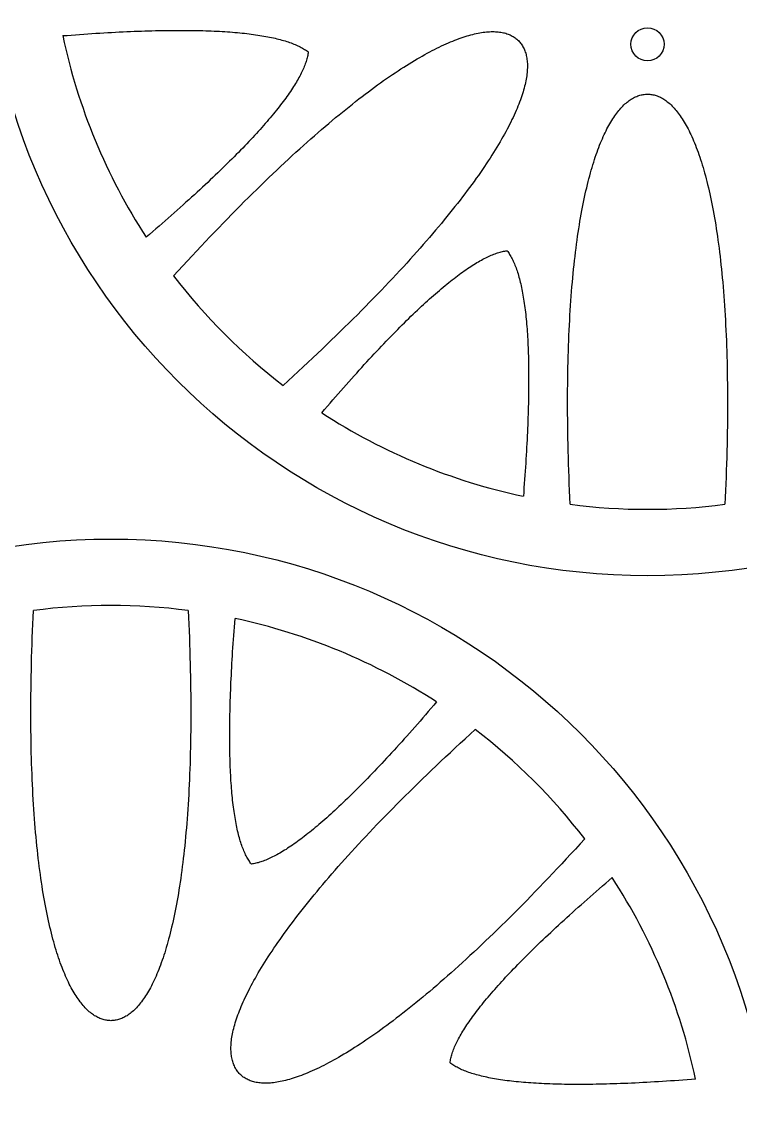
# Model space of a CAD drawing. Extents: x 19 to 387, y 10 to 286.
# Drawn here: x 289.5 to 343.6, y 68.8 to 150.1 of the extents above; entities that cross this region are included whole.
import ezdxf

# ---------------------------------------------------------------- set-up
doc = ezdxf.new("R2010")
doc.units = 0
doc.layers.get('0').update_dxf_attribs({"linetype": 'CONTINUOUS'})

msp = doc.modelspace()

# ---------------------------------------------------------------- linework, layer by layer
for points in [[(292.549, 149.091, 0), (292.871, 149.116, 0), (293.19, 149.14, 0), (293.506, 149.164, 0), (293.82, 149.186, 0), (294.131, 149.208, 0), (294.439, 149.229, 0), (294.745, 149.249, 0), (295.048, 149.269, 0), (295.348, 149.287, 0), (295.645, 149.305, 0), (295.94, 149.322, 0), (296.232, 149.338, 0), (296.521, 149.353, 0), (296.808, 149.368, 0), (297.092, 149.382, 0), (297.373, 149.394, 0), (297.651, 149.407, 0), (297.927, 149.418, 0), (298.2, 149.428, 0), (298.47, 149.438, 0), (298.738, 149.447, 0), (299.003, 149.455, 0), (299.265, 149.462, 0), (299.525, 149.469, 0), (299.782, 149.474, 0), (300.036, 149.479, 0), (300.287, 149.483, 0), (300.536, 149.486, 0), (300.782, 149.489, 0), (301.025, 149.49, 0), (301.266, 149.491, 0), (301.503, 149.491, 0), (301.739, 149.49, 0), (301.971, 149.489, 0), (302.201, 149.486, 0), (302.428, 149.483, 0), (302.652, 149.479, 0), (302.874, 149.474, 0), (303.093, 149.469, 0), (303.309, 149.462, 0), (303.522, 149.455, 0), (303.733, 149.447, 0), (303.941, 149.438, 0), (304.147, 149.428, 0), (304.349, 149.418, 0), (304.549, 149.406, 0), (304.747, 149.394, 0), (304.941, 149.381, 0), (305.133, 149.368, 0), (305.322, 149.353, 0), (305.509, 149.338, 0), (305.692, 149.321, 0), (305.873, 149.304, 0), (306.052, 149.287, 0), (306.227, 149.268, 0), (306.4, 149.249, 0), (306.57, 149.229, 0), (306.738, 149.208, 0), (306.903, 149.186, 0), (307.065, 149.163, 0), (307.224, 149.14, 0), (307.381, 149.115, 0), (307.535, 149.09, 0), (307.686, 149.065, 0), (307.835, 149.038, 0), (307.98, 149.01, 0), (308.124, 148.982, 0), (308.264, 148.953, 0), (308.402, 148.923, 0), (308.537, 148.893, 0), (308.669, 148.861, 0), (308.799, 148.829, 0), (308.925, 148.796, 0), (309.05, 148.762, 0), (309.171, 148.727, 0), (309.29, 148.691, 0), (309.406, 148.655, 0), (309.519, 148.618, 0), (309.63, 148.58, 0), (309.738, 148.541, 0), (309.843, 148.502, 0), (309.946, 148.461, 0), (310.046, 148.42, 0), (310.143, 148.378, 0), (310.237, 148.335, 0), (310.329, 148.292, 0), (310.418, 148.247, 0), (310.504, 148.202, 0), (310.588, 148.156, 0), (310.668, 148.109, 0), (310.747, 148.062, 0), (310.822, 148.013, 0), (310.895, 147.964, 0), (310.965, 147.914, 0), (311.032, 147.863, 0)], [(300.896, 131.007, 0), (301.246, 131.39, 0), (301.594, 131.77, 0), (301.939, 132.144, 0), (302.283, 132.514, 0), (302.623, 132.879, 0), (302.962, 133.24, 0), (303.298, 133.597, 0), (303.631, 133.948, 0), (303.963, 134.295, 0), (304.292, 134.638, 0), (304.619, 134.976, 0), (304.943, 135.31, 0), (305.265, 135.64, 0), (305.585, 135.964, 0), (305.903, 136.285, 0), (306.218, 136.601, 0), (306.531, 136.913, 0), (306.842, 137.22, 0), (307.15, 137.523, 0), (307.456, 137.822, 0), (307.759, 138.117, 0), (308.061, 138.407, 0), (308.36, 138.693, 0), (308.656, 138.974, 0), (308.951, 139.252, 0), (309.243, 139.525, 0), (309.532, 139.794, 0), (309.82, 140.059, 0), (310.105, 140.32, 0), (310.388, 140.577, 0), (310.668, 140.829, 0), (310.946, 141.078, 0), (311.222, 141.322, 0), (311.496, 141.562, 0), (311.767, 141.798, 0), (312.036, 142.031, 0), (312.302, 142.259, 0), (312.567, 142.483, 0), (312.829, 142.704, 0), (313.088, 142.92, 0), (313.346, 143.132, 0), (313.601, 143.341, 0), (313.853, 143.546, 0), (314.104, 143.746, 0), (314.352, 143.943, 0), (314.597, 144.136, 0), (314.841, 144.325, 0), (315.082, 144.511, 0), (315.321, 144.693, 0), (315.557, 144.87, 0), (315.792, 145.045, 0), (316.024, 145.215, 0), (316.253, 145.382, 0), (316.48, 145.545, 0), (316.705, 145.704, 0), (316.928, 145.86, 0), (317.148, 146.012, 0), (317.366, 146.16, 0), (317.582, 146.305, 0), (317.795, 146.447, 0), (318.007, 146.584, 0), (318.215, 146.718, 0), (318.422, 146.849, 0), (318.626, 146.976, 0), (318.828, 147.1, 0), (319.027, 147.22, 0), (319.225, 147.337, 0), (319.42, 147.45, 0), (319.612, 147.56, 0), (319.803, 147.667, 0), (319.991, 147.77, 0), (320.176, 147.869, 0), (320.36, 147.966, 0), (320.541, 148.059, 0), (320.72, 148.149, 0), (320.896, 148.235, 0), (321.07, 148.318, 0), (321.242, 148.398, 0), (321.412, 148.475, 0), (321.579, 148.549, 0), (321.744, 148.619, 0), (321.907, 148.686, 0), (322.067, 148.75, 0), (322.225, 148.811, 0), (322.381, 148.869, 0), (322.534, 148.923, 0), (322.686, 148.975, 0), (322.834, 149.023, 0), (322.981, 149.069, 0), (323.125, 149.111, 0), (323.267, 149.151, 0), (323.407, 149.187, 0), (323.544, 149.22, 0), (323.679, 149.251, 0), (323.812, 149.278, 0), (323.942, 149.303, 0), (324.07, 149.325, 0), (324.196, 149.344, 0), (324.32, 149.359, 0), (324.441, 149.373, 0), (324.56, 149.383, 0), (324.676, 149.39, 0), (324.791, 149.395, 0), (324.903, 149.397, 0), (325.012, 149.396, 0), (325.12, 149.392, 0), (325.225, 149.386, 0), (325.328, 149.377, 0), (325.428, 149.365, 0), (325.527, 149.351, 0), (325.622, 149.334, 0), (325.716, 149.314, 0), (325.807, 149.292, 0), (325.896, 149.267, 0), (325.983, 149.24, 0), (326.068, 149.21, 0), (326.15, 149.177, 0), (326.229, 149.142, 0), (326.307, 149.105, 0), (326.382, 149.065, 0), (326.455, 149.023, 0), (326.526, 148.978, 0), (326.594, 148.93, 0), (326.66, 148.881, 0), (326.724, 148.828, 0), (326.785, 148.774, 0), (326.845, 148.717, 0)], [(326.845, 148.717, 0), (326.901, 148.658, 0), (326.956, 148.596, 0), (327.008, 148.533, 0), (327.058, 148.467, 0), (327.105, 148.398, 0), (327.15, 148.328, 0), (327.193, 148.255, 0), (327.232, 148.18, 0), (327.27, 148.102, 0), (327.305, 148.022, 0), (327.338, 147.94, 0), (327.367, 147.856, 0), (327.395, 147.769, 0), (327.42, 147.68, 0), (327.442, 147.589, 0), (327.462, 147.495, 0), (327.479, 147.399, 0), (327.493, 147.301, 0), (327.505, 147.2, 0), (327.514, 147.097, 0), (327.52, 146.992, 0), (327.524, 146.885, 0), (327.524, 146.775, 0), (327.523, 146.663, 0), (327.518, 146.549, 0), (327.51, 146.432, 0), (327.5, 146.313, 0), (327.487, 146.192, 0), (327.471, 146.069, 0), (327.452, 145.943, 0), (327.431, 145.815, 0), (327.406, 145.684, 0), (327.378, 145.552, 0), (327.348, 145.417, 0), (327.315, 145.279, 0), (327.278, 145.14, 0), (327.239, 144.998, 0), (327.196, 144.853, 0), (327.151, 144.707, 0), (327.102, 144.558, 0), (327.051, 144.407, 0), (326.996, 144.253, 0), (326.939, 144.098, 0), (326.878, 143.94, 0), (326.814, 143.779, 0), (326.747, 143.617, 0), (326.676, 143.452, 0), (326.603, 143.284, 0), (326.526, 143.115, 0), (326.446, 142.943, 0), (326.363, 142.769, 0), (326.276, 142.592, 0), (326.186, 142.413, 0), (326.093, 142.232, 0), (325.997, 142.049, 0), (325.897, 141.863, 0), (325.794, 141.675, 0), (325.688, 141.485, 0), (325.578, 141.292, 0), (325.464, 141.097, 0), (325.348, 140.9, 0), (325.227, 140.7, 0), (325.104, 140.499, 0), (324.977, 140.294, 0), (324.846, 140.088, 0), (324.712, 139.879, 0), (324.574, 139.668, 0), (324.433, 139.455, 0), (324.288, 139.239, 0), (324.14, 139.021, 0), (323.987, 138.8, 0), (323.832, 138.578, 0), (323.672, 138.353, 0), (323.509, 138.126, 0), (323.343, 137.896, 0), (323.172, 137.664, 0), (322.998, 137.43, 0), (322.82, 137.193, 0), (322.638, 136.955, 0), (322.453, 136.713, 0), (322.264, 136.47, 0), (322.071, 136.224, 0), (321.874, 135.976, 0), (321.673, 135.726, 0), (321.468, 135.473, 0), (321.26, 135.218, 0), (321.047, 134.961, 0), (320.831, 134.701, 0), (320.611, 134.439, 0), (320.387, 134.175, 0), (320.158, 133.908, 0), (319.926, 133.639, 0), (319.69, 133.368, 0), (319.449, 133.095, 0), (319.205, 132.819, 0), (318.957, 132.541, 0), (318.704, 132.26, 0), (318.447, 131.977, 0), (318.187, 131.692, 0), (317.922, 131.405, 0), (317.653, 131.115, 0), (317.379, 130.823, 0), (317.102, 130.529, 0), (316.82, 130.232, 0), (316.534, 129.933, 0), (316.244, 129.632, 0), (315.95, 129.328, 0), (315.651, 129.022, 0), (315.348, 128.714, 0), (315.04, 128.403, 0), (314.729, 128.091, 0), (314.412, 127.775, 0), (314.092, 127.458, 0), (313.767, 127.138, 0), (313.438, 126.816, 0), (313.104, 126.491, 0), (312.766, 126.165, 0), (312.423, 125.835, 0), (312.076, 125.504, 0), (311.724, 125.17, 0), (311.368, 124.834, 0), (311.007, 124.496, 0), (310.642, 124.155, 0), (310.272, 123.812, 0), (309.897, 123.467, 0), (309.518, 123.119, 0), (309.134, 122.769, 0)], [(311.032, 147.863, 0), (311.021, 147.779, 0), (311.007, 147.694, 0), (310.99, 147.608, 0), (310.971, 147.52, 0), (310.949, 147.431, 0), (310.925, 147.341, 0), (310.899, 147.249, 0), (310.87, 147.156, 0), (310.838, 147.062, 0), (310.804, 146.966, 0), (310.768, 146.869, 0), (310.729, 146.771, 0), (310.687, 146.671, 0), (310.643, 146.57, 0), (310.597, 146.468, 0), (310.548, 146.364, 0), (310.496, 146.259, 0), (310.443, 146.153, 0), (310.386, 146.045, 0), (310.327, 145.936, 0), (310.266, 145.825, 0), (310.202, 145.714, 0), (310.136, 145.6, 0), (310.067, 145.486, 0), (309.996, 145.37, 0), (309.922, 145.253, 0), (309.846, 145.134, 0), (309.767, 145.015, 0), (309.686, 144.893, 0), (309.602, 144.771, 0), (309.516, 144.647, 0), (309.427, 144.522, 0), (309.336, 144.395, 0), (309.242, 144.267, 0), (309.146, 144.138, 0), (309.048, 144.007, 0), (308.947, 143.875, 0), (308.843, 143.742, 0), (308.737, 143.607, 0), (308.628, 143.472, 0), (308.517, 143.334, 0), (308.404, 143.196, 0), (308.288, 143.056, 0), (308.169, 142.914, 0), (308.048, 142.772, 0), (307.925, 142.627, 0), (307.799, 142.482, 0), (307.67, 142.335, 0), (307.54, 142.187, 0), (307.406, 142.038, 0), (307.27, 141.887, 0), (307.132, 141.735, 0), (306.991, 141.582, 0), (306.848, 141.427, 0), (306.702, 141.271, 0), (306.554, 141.113, 0), (306.403, 140.955, 0), (306.249, 140.794, 0), (306.094, 140.633, 0), (305.935, 140.47, 0), (305.775, 140.306, 0), (305.611, 140.14, 0), (305.446, 139.974, 0), (305.278, 139.805, 0), (305.107, 139.636, 0), (304.934, 139.465, 0), (304.758, 139.293, 0), (304.58, 139.119, 0), (304.399, 138.944, 0), (304.216, 138.768, 0), (304.031, 138.59, 0), (303.843, 138.411, 0), (303.652, 138.231, 0), (303.459, 138.049, 0), (303.263, 137.866, 0), (303.065, 137.682, 0), (302.865, 137.496, 0), (302.662, 137.309, 0), (302.457, 137.121, 0), (302.249, 136.931, 0), (302.038, 136.74, 0), (301.825, 136.548, 0), (301.61, 136.354, 0), (301.392, 136.159, 0), (301.172, 135.963, 0), (300.949, 135.765, 0), (300.723, 135.566, 0), (300.496, 135.366, 0), (300.265, 135.164, 0), (300.032, 134.961, 0), (299.797, 134.756, 0), (299.559, 134.55, 0), (299.319, 134.343, 0), (299.076, 134.135, 0), (298.831, 133.925, 0)], [(330.742, 113.818, 0), (330.719, 114.337, 0), (330.696, 114.851, 0), (330.676, 115.36, 0), (330.657, 115.865, 0), (330.639, 116.364, 0), (330.623, 116.858, 0), (330.609, 117.348, 0), (330.596, 117.832, 0), (330.585, 118.312, 0), (330.576, 118.787, 0), (330.567, 119.258, 0), (330.561, 119.723, 0), (330.556, 120.184, 0), (330.552, 120.64, 0), (330.55, 121.091, 0), (330.549, 121.537, 0), (330.55, 121.979, 0), (330.553, 122.416, 0), (330.556, 122.848, 0), (330.561, 123.276, 0), (330.568, 123.699, 0), (330.576, 124.117, 0), (330.585, 124.531, 0), (330.595, 124.94, 0), (330.607, 125.344, 0), (330.621, 125.744, 0), (330.635, 126.139, 0), (330.651, 126.529, 0), (330.668, 126.915, 0), (330.687, 127.297, 0), (330.707, 127.674, 0), (330.728, 128.046, 0), (330.75, 128.414, 0), (330.773, 128.777, 0), (330.798, 129.136, 0), (330.824, 129.49, 0), (330.851, 129.84, 0), (330.879, 130.186, 0), (330.909, 130.527, 0), (330.939, 130.863, 0), (330.971, 131.196, 0), (331.004, 131.523, 0), (331.038, 131.847, 0), (331.073, 132.166, 0), (331.109, 132.48, 0), (331.146, 132.791, 0), (331.185, 133.097, 0), (331.224, 133.398, 0), (331.265, 133.696, 0), (331.306, 133.989, 0), (331.348, 134.277, 0), (331.392, 134.562, 0), (331.436, 134.842, 0), (331.482, 135.118, 0), (331.528, 135.39, 0), (331.576, 135.657, 0), (331.624, 135.921, 0), (331.673, 136.18, 0), (331.723, 136.435, 0), (331.774, 136.686, 0), (331.826, 136.932, 0), (331.879, 137.175, 0), (331.932, 137.413, 0), (331.987, 137.647, 0), (332.042, 137.878, 0), (332.098, 138.104, 0), (332.155, 138.326, 0), (332.213, 138.544, 0), (332.272, 138.758, 0), (332.331, 138.968, 0), (332.391, 139.173, 0), (332.452, 139.375, 0), (332.513, 139.573, 0), (332.575, 139.767, 0), (332.638, 139.957, 0), (332.702, 140.143, 0), (332.766, 140.325, 0), (332.831, 140.503, 0), (332.897, 140.677, 0), (332.963, 140.847, 0), (333.03, 141.014, 0), (333.098, 141.176, 0), (333.166, 141.335, 0), (333.235, 141.49, 0), (333.304, 141.641, 0), (333.374, 141.788, 0), (333.444, 141.931, 0), (333.515, 142.071, 0), (333.587, 142.206, 0), (333.659, 142.338, 0), (333.731, 142.467, 0), (333.804, 142.591, 0), (333.878, 142.712, 0), (333.952, 142.829, 0), (334.026, 142.942, 0), (334.101, 143.052, 0), (334.176, 143.158, 0), (334.252, 143.26, 0), (334.328, 143.359, 0), (334.404, 143.454, 0), (334.481, 143.545, 0), (334.558, 143.633, 0), (334.636, 143.717, 0), (334.714, 143.797, 0), (334.792, 143.874, 0), (334.87, 143.948, 0), (334.949, 144.018, 0), (335.028, 144.084, 0), (335.107, 144.147, 0), (335.187, 144.206, 0), (335.267, 144.262, 0), (335.347, 144.314, 0), (335.427, 144.363, 0), (335.508, 144.408, 0), (335.588, 144.45, 0), (335.669, 144.489, 0), (335.75, 144.524, 0), (335.832, 144.556, 0), (335.913, 144.584, 0), (335.994, 144.609, 0), (336.076, 144.63, 0), (336.158, 144.649, 0), (336.24, 144.663, 0), (336.321, 144.675, 0), (336.403, 144.683, 0), (336.485, 144.688, 0), (336.567, 144.69, 0)], [(336.567, 144.69, 0), (336.649, 144.688, 0), (336.731, 144.683, 0), (336.813, 144.675, 0), (336.895, 144.663, 0), (336.977, 144.649, 0), (337.059, 144.63, 0), (337.14, 144.609, 0), (337.222, 144.584, 0), (337.303, 144.556, 0), (337.384, 144.524, 0), (337.465, 144.489, 0), (337.546, 144.45, 0), (337.627, 144.408, 0), (337.707, 144.363, 0), (337.788, 144.314, 0), (337.868, 144.262, 0), (337.948, 144.206, 0), (338.027, 144.147, 0), (338.107, 144.084, 0), (338.186, 144.018, 0), (338.264, 143.948, 0), (338.343, 143.874, 0), (338.421, 143.797, 0), (338.499, 143.717, 0), (338.577, 143.633, 0), (338.654, 143.545, 0), (338.731, 143.454, 0), (338.807, 143.359, 0), (338.883, 143.26, 0), (338.959, 143.158, 0), (339.034, 143.052, 0), (339.109, 142.942, 0), (339.183, 142.829, 0), (339.257, 142.712, 0), (339.331, 142.591, 0), (339.404, 142.467, 0), (339.476, 142.338, 0), (339.548, 142.206, 0), (339.62, 142.071, 0), (339.691, 141.931, 0), (339.761, 141.788, 0), (339.831, 141.641, 0), (339.9, 141.49, 0), (339.969, 141.335, 0), (340.037, 141.176, 0), (340.105, 141.014, 0), (340.171, 140.847, 0), (340.238, 140.677, 0), (340.303, 140.503, 0), (340.368, 140.325, 0), (340.433, 140.143, 0), (340.496, 139.957, 0), (340.559, 139.767, 0), (340.622, 139.573, 0), (340.683, 139.375, 0), (340.744, 139.173, 0), (340.804, 138.968, 0), (340.863, 138.758, 0), (340.922, 138.544, 0), (340.979, 138.326, 0), (341.036, 138.104, 0), (341.093, 137.878, 0), (341.148, 137.647, 0), (341.202, 137.413, 0), (341.256, 137.175, 0), (341.309, 136.932, 0), (341.361, 136.686, 0), (341.412, 136.435, 0), (341.462, 136.18, 0), (341.511, 135.921, 0), (341.559, 135.657, 0), (341.606, 135.39, 0), (341.653, 135.118, 0), (341.698, 134.842, 0), (341.743, 134.562, 0), (341.786, 134.277, 0), (341.829, 133.989, 0), (341.87, 133.696, 0), (341.911, 133.398, 0), (341.95, 133.097, 0), (341.988, 132.791, 0), (342.025, 132.48, 0), (342.062, 132.166, 0), (342.097, 131.847, 0), (342.131, 131.523, 0), (342.164, 131.196, 0), (342.195, 130.863, 0), (342.226, 130.527, 0), (342.255, 130.186, 0), (342.284, 129.84, 0), (342.311, 129.49, 0), (342.337, 129.136, 0), (342.361, 128.777, 0), (342.385, 128.414, 0), (342.407, 128.046, 0), (342.428, 127.674, 0), (342.448, 127.297, 0), (342.466, 126.915, 0), (342.484, 126.529, 0), (342.499, 126.139, 0), (342.514, 125.744, 0), (342.527, 125.344, 0), (342.539, 124.94, 0), (342.55, 124.531, 0), (342.559, 124.117, 0), (342.567, 123.699, 0), (342.573, 123.276, 0), (342.578, 122.848, 0), (342.582, 122.416, 0), (342.584, 121.979, 0), (342.585, 121.537, 0), (342.585, 121.091, 0), (342.582, 120.64, 0), (342.579, 120.184, 0), (342.574, 119.723, 0), (342.567, 119.258, 0), (342.559, 118.787, 0), (342.55, 118.312, 0), (342.538, 117.832, 0), (342.526, 117.348, 0), (342.511, 116.858, 0), (342.496, 116.364, 0), (342.478, 115.865, 0), (342.459, 115.36, 0), (342.438, 114.851, 0), (342.416, 114.337, 0), (342.392, 113.818, 0)], [(312.052, 120.704, 0), (312.262, 120.949, 0), (312.471, 121.192, 0), (312.678, 121.432, 0), (312.884, 121.67, 0), (313.088, 121.905, 0), (313.291, 122.138, 0), (313.493, 122.368, 0), (313.693, 122.596, 0), (313.893, 122.821, 0), (314.09, 123.044, 0), (314.287, 123.264, 0), (314.482, 123.482, 0), (314.676, 123.698, 0), (314.868, 123.911, 0), (315.059, 124.121, 0), (315.249, 124.329, 0), (315.437, 124.534, 0), (315.624, 124.737, 0), (315.81, 124.938, 0), (315.994, 125.136, 0), (316.177, 125.331, 0), (316.359, 125.525, 0), (316.539, 125.715, 0), (316.718, 125.903, 0), (316.895, 126.089, 0), (317.072, 126.272, 0), (317.247, 126.452, 0), (317.42, 126.631, 0), (317.592, 126.806, 0), (317.763, 126.979, 0), (317.933, 127.15, 0), (318.101, 127.318, 0), (318.268, 127.484, 0), (318.433, 127.647, 0), (318.598, 127.808, 0), (318.76, 127.966, 0), (318.922, 128.122, 0), (319.082, 128.275, 0), (319.241, 128.426, 0), (319.398, 128.574, 0), (319.554, 128.72, 0), (319.709, 128.863, 0), (319.863, 129.004, 0), (320.015, 129.143, 0), (320.165, 129.279, 0), (320.315, 129.412, 0), (320.463, 129.543, 0), (320.61, 129.671, 0), (320.755, 129.797, 0), (320.899, 129.921, 0), (321.042, 130.042, 0), (321.183, 130.16, 0), (321.323, 130.276, 0), (321.462, 130.39, 0), (321.599, 130.501, 0), (321.735, 130.609, 0), (321.87, 130.715, 0), (322.003, 130.819, 0), (322.135, 130.92, 0), (322.265, 131.019, 0), (322.395, 131.115, 0), (322.523, 131.208, 0), (322.649, 131.3, 0), (322.774, 131.388, 0), (322.898, 131.475, 0), (323.021, 131.558, 0), (323.142, 131.639, 0), (323.262, 131.718, 0), (323.38, 131.794, 0), (323.498, 131.868, 0), (323.613, 131.939, 0), (323.728, 132.008, 0), (323.841, 132.075, 0), (323.953, 132.138, 0), (324.063, 132.2, 0), (324.172, 132.259, 0), (324.28, 132.315, 0), (324.387, 132.369, 0), (324.492, 132.42, 0), (324.595, 132.469, 0), (324.698, 132.516, 0), (324.799, 132.56, 0), (324.899, 132.601, 0), (324.997, 132.64, 0), (325.094, 132.676, 0), (325.19, 132.711, 0), (325.284, 132.742, 0), (325.377, 132.771, 0), (325.469, 132.798, 0), (325.559, 132.822, 0), (325.648, 132.843, 0), (325.736, 132.862, 0), (325.822, 132.879, 0), (325.907, 132.893, 0), (325.99, 132.905, 0)], [(325.99, 132.905, 0), (326.041, 132.837, 0), (326.091, 132.767, 0), (326.141, 132.695, 0), (326.189, 132.619, 0), (326.237, 132.541, 0), (326.284, 132.46, 0), (326.33, 132.377, 0), (326.375, 132.29, 0), (326.419, 132.201, 0), (326.463, 132.11, 0), (326.506, 132.015, 0), (326.548, 131.918, 0), (326.589, 131.818, 0), (326.629, 131.716, 0), (326.669, 131.61, 0), (326.708, 131.502, 0), (326.745, 131.392, 0), (326.783, 131.278, 0), (326.819, 131.162, 0), (326.855, 131.044, 0), (326.889, 130.922, 0), (326.923, 130.798, 0), (326.956, 130.671, 0), (326.989, 130.541, 0), (327.02, 130.409, 0), (327.051, 130.274, 0), (327.081, 130.136, 0), (327.11, 129.996, 0), (327.138, 129.853, 0), (327.165, 129.707, 0), (327.192, 129.558, 0), (327.218, 129.407, 0), (327.243, 129.253, 0), (327.267, 129.097, 0), (327.291, 128.937, 0), (327.313, 128.775, 0), (327.335, 128.61, 0), (327.356, 128.443, 0), (327.376, 128.273, 0), (327.396, 128.1, 0), (327.414, 127.924, 0), (327.432, 127.746, 0), (327.449, 127.565, 0), (327.465, 127.381, 0), (327.48, 127.195, 0), (327.495, 127.005, 0), (327.509, 126.814, 0), (327.522, 126.619, 0), (327.534, 126.422, 0), (327.545, 126.222, 0), (327.556, 126.019, 0), (327.565, 125.814, 0), (327.574, 125.606, 0), (327.582, 125.395, 0), (327.59, 125.181, 0), (327.596, 124.965, 0), (327.602, 124.746, 0), (327.607, 124.525, 0), (327.611, 124.3, 0), (327.614, 124.073, 0), (327.616, 123.843, 0), (327.618, 123.611, 0), (327.619, 123.376, 0), (327.619, 123.138, 0), (327.618, 122.897, 0), (327.616, 122.654, 0), (327.614, 122.408, 0), (327.611, 122.159, 0), (327.607, 121.908, 0), (327.602, 121.654, 0), (327.596, 121.397, 0), (327.59, 121.138, 0), (327.582, 120.875, 0), (327.574, 120.61, 0), (327.566, 120.343, 0), (327.556, 120.073, 0), (327.545, 119.799, 0), (327.534, 119.524, 0), (327.522, 119.245, 0), (327.509, 118.964, 0), (327.495, 118.68, 0), (327.481, 118.394, 0), (327.466, 118.104, 0), (327.449, 117.812, 0), (327.432, 117.518, 0), (327.415, 117.22, 0), (327.396, 116.92, 0), (327.377, 116.617, 0), (327.357, 116.312, 0), (327.336, 116.003, 0), (327.314, 115.692, 0), (327.291, 115.379, 0), (327.268, 115.062, 0), (327.244, 114.743, 0), (327.219, 114.422, 0)], [(296.169, 74.952, 0), (296.087, 74.954, 0), (296.005, 74.959, 0), (295.923, 74.967, 0), (295.841, 74.978, 0), (295.759, 74.993, 0), (295.677, 75.011, 0), (295.596, 75.033, 0), (295.514, 75.058, 0), (295.433, 75.086, 0), (295.352, 75.118, 0), (295.271, 75.153, 0), (295.19, 75.192, 0), (295.109, 75.234, 0), (295.029, 75.279, 0), (294.948, 75.328, 0), (294.868, 75.38, 0), (294.788, 75.436, 0), (294.709, 75.495, 0), (294.629, 75.558, 0), (294.55, 75.624, 0), (294.472, 75.694, 0), (294.393, 75.768, 0), (294.315, 75.844, 0), (294.237, 75.925, 0), (294.159, 76.009, 0), (294.082, 76.097, 0), (294.006, 76.188, 0), (293.929, 76.283, 0), (293.853, 76.382, 0), (293.777, 76.484, 0), (293.702, 76.59, 0), (293.627, 76.7, 0), (293.553, 76.813, 0), (293.479, 76.93, 0), (293.405, 77.051, 0), (293.332, 77.175, 0), (293.26, 77.303, 0), (293.188, 77.435, 0), (293.116, 77.571, 0), (293.046, 77.711, 0), (292.975, 77.854, 0), (292.905, 78.001, 0), (292.836, 78.152, 0), (292.767, 78.307, 0), (292.699, 78.466, 0), (292.632, 78.628, 0), (292.565, 78.794, 0), (292.498, 78.965, 0), (292.433, 79.139, 0), (292.368, 79.317, 0), (292.303, 79.499, 0), (292.24, 79.685, 0), (292.177, 79.875, 0), (292.115, 80.069, 0), (292.053, 80.267, 0), (291.992, 80.469, 0), (291.932, 80.674, 0), (291.873, 80.884, 0), (291.814, 81.098, 0), (291.757, 81.316, 0), (291.7, 81.538, 0), (291.644, 81.764, 0), (291.588, 81.994, 0), (291.534, 82.229, 0), (291.48, 82.467, 0), (291.427, 82.71, 0), (291.375, 82.956, 0), (291.324, 83.207, 0), (291.274, 83.462, 0), (291.225, 83.721, 0), (291.177, 83.985, 0), (291.13, 84.252, 0), (291.083, 84.524, 0), (291.038, 84.8, 0), (290.993, 85.08, 0), (290.95, 85.365, 0), (290.907, 85.653, 0), (290.866, 85.946, 0), (290.826, 86.244, 0), (290.786, 86.545, 0), (290.748, 86.851, 0), (290.711, 87.162, 0), (290.674, 87.476, 0), (290.639, 87.795, 0), (290.605, 88.119, 0), (290.572, 88.446, 0), (290.541, 88.779, 0), (290.51, 89.115, 0), (290.481, 89.456, 0), (290.452, 89.802, 0), (290.425, 90.151, 0), (290.399, 90.506, 0), (290.375, 90.865, 0), (290.351, 91.228, 0), (290.329, 91.596, 0), (290.308, 91.968, 0), (290.288, 92.345, 0), (290.27, 92.727, 0), (290.252, 93.112, 0), (290.237, 93.503, 0), (290.222, 93.898, 0), (290.209, 94.298, 0), (290.197, 94.702, 0), (290.186, 95.111, 0), (290.177, 95.525, 0), (290.169, 95.943, 0), (290.163, 96.366, 0), (290.158, 96.794, 0), (290.154, 97.226, 0), (290.152, 97.663, 0), (290.151, 98.105, 0), (290.152, 98.551, 0), (290.154, 99.002, 0), (290.157, 99.458, 0), (290.162, 99.919, 0), (290.169, 100.384, 0), (290.177, 100.854, 0), (290.187, 101.33, 0), (290.198, 101.809, 0), (290.21, 102.294, 0), (290.225, 102.784, 0), (290.24, 103.278, 0), (290.258, 103.777, 0), (290.277, 104.282, 0), (290.298, 104.791, 0), (290.32, 105.305, 0), (290.344, 105.824, 0)], [(301.994, 105.824, 0), (302.018, 105.305, 0), (302.04, 104.791, 0), (302.06, 104.282, 0), (302.08, 103.777, 0), (302.097, 103.278, 0), (302.113, 102.784, 0), (302.127, 102.294, 0), (302.14, 101.809, 0), (302.151, 101.33, 0), (302.161, 100.854, 0), (302.169, 100.384, 0), (302.175, 99.919, 0), (302.18, 99.458, 0), (302.184, 99.002, 0), (302.186, 98.551, 0), (302.187, 98.105, 0), (302.186, 97.663, 0), (302.184, 97.226, 0), (302.18, 96.794, 0), (302.175, 96.366, 0), (302.168, 95.943, 0), (302.16, 95.525, 0), (302.151, 95.111, 0), (302.141, 94.702, 0), (302.129, 94.298, 0), (302.115, 93.898, 0), (302.101, 93.503, 0), (302.085, 93.112, 0), (302.068, 92.727, 0), (302.049, 92.345, 0), (302.03, 91.968, 0), (302.008, 91.596, 0), (301.986, 91.228, 0), (301.963, 90.865, 0), (301.938, 90.506, 0), (301.912, 90.151, 0), (301.885, 89.802, 0), (301.857, 89.456, 0), (301.827, 89.115, 0), (301.797, 88.779, 0), (301.765, 88.446, 0), (301.732, 88.119, 0), (301.698, 87.795, 0), (301.663, 87.476, 0), (301.627, 87.162, 0), (301.59, 86.851, 0), (301.551, 86.545, 0), (301.512, 86.244, 0), (301.471, 85.946, 0), (301.43, 85.653, 0), (301.388, 85.365, 0), (301.344, 85.08, 0), (301.3, 84.8, 0), (301.254, 84.524, 0), (301.208, 84.252, 0), (301.161, 83.985, 0), (301.112, 83.721, 0), (301.063, 83.462, 0), (301.013, 83.207, 0), (300.962, 82.956, 0), (300.91, 82.71, 0), (300.857, 82.467, 0), (300.804, 82.229, 0), (300.749, 81.994, 0), (300.694, 81.764, 0), (300.638, 81.538, 0), (300.581, 81.316, 0), (300.523, 81.098, 0), (300.465, 80.884, 0), (300.405, 80.674, 0), (300.345, 80.469, 0), (300.284, 80.267, 0), (300.223, 80.069, 0), (300.161, 79.875, 0), (300.098, 79.685, 0), (300.034, 79.499, 0), (299.97, 79.317, 0), (299.905, 79.139, 0), (299.839, 78.965, 0), (299.773, 78.794, 0), (299.706, 78.628, 0), (299.638, 78.466, 0), (299.57, 78.307, 0), (299.502, 78.152, 0), (299.432, 78.001, 0), (299.362, 77.854, 0), (299.292, 77.711, 0), (299.221, 77.571, 0), (299.149, 77.435, 0), (299.077, 77.303, 0), (299.005, 77.175, 0), (298.932, 77.051, 0), (298.858, 76.93, 0), (298.785, 76.813, 0), (298.71, 76.7, 0), (298.635, 76.59, 0), (298.56, 76.484, 0), (298.484, 76.382, 0), (298.408, 76.283, 0), (298.332, 76.188, 0), (298.255, 76.097, 0), (298.178, 76.009, 0), (298.1, 75.925, 0), (298.023, 75.844, 0), (297.944, 75.768, 0), (297.866, 75.694, 0), (297.787, 75.624, 0), (297.708, 75.558, 0), (297.629, 75.495, 0), (297.549, 75.436, 0), (297.469, 75.38, 0), (297.389, 75.328, 0), (297.309, 75.279, 0), (297.228, 75.234, 0), (297.148, 75.192, 0), (297.067, 75.153, 0), (296.986, 75.118, 0), (296.904, 75.086, 0), (296.823, 75.058, 0), (296.742, 75.033, 0), (296.66, 75.011, 0), (296.578, 74.993, 0), (296.497, 74.978, 0), (296.415, 74.967, 0), (296.333, 74.959, 0), (296.251, 74.954, 0), (296.169, 74.952, 0)], [(306.746, 86.737, 0), (306.695, 86.805, 0), (306.645, 86.875, 0), (306.595, 86.947, 0), (306.547, 87.023, 0), (306.499, 87.101, 0), (306.453, 87.182, 0), (306.406, 87.265, 0), (306.361, 87.352, 0), (306.317, 87.441, 0), (306.273, 87.532, 0), (306.23, 87.627, 0), (306.188, 87.724, 0), (306.147, 87.824, 0), (306.107, 87.926, 0), (306.067, 88.031, 0), (306.029, 88.139, 0), (305.991, 88.25, 0), (305.953, 88.364, 0), (305.917, 88.48, 0), (305.882, 88.598, 0), (305.847, 88.72, 0), (305.813, 88.844, 0), (305.78, 88.971, 0), (305.747, 89.1, 0), (305.716, 89.233, 0), (305.685, 89.368, 0), (305.655, 89.505, 0), (305.626, 89.646, 0), (305.598, 89.789, 0), (305.571, 89.935, 0), (305.544, 90.083, 0), (305.518, 90.235, 0), (305.493, 90.389, 0), (305.469, 90.545, 0), (305.445, 90.705, 0), (305.423, 90.867, 0), (305.401, 91.032, 0), (305.38, 91.199, 0), (305.36, 91.369, 0), (305.34, 91.542, 0), (305.322, 91.718, 0), (305.304, 91.896, 0), (305.287, 92.077, 0), (305.271, 92.261, 0), (305.256, 92.447, 0), (305.241, 92.636, 0), (305.227, 92.828, 0), (305.214, 93.023, 0), (305.202, 93.22, 0), (305.191, 93.42, 0), (305.18, 93.623, 0), (305.171, 93.828, 0), (305.162, 94.036, 0), (305.154, 94.247, 0), (305.146, 94.46, 0), (305.14, 94.677, 0), (305.134, 94.896, 0), (305.129, 95.117, 0), (305.125, 95.342, 0), (305.122, 95.569, 0), (305.12, 95.798, 0), (305.118, 96.031, 0), (305.117, 96.266, 0), (305.117, 96.504, 0), (305.118, 96.745, 0), (305.12, 96.988, 0), (305.122, 97.234, 0), (305.125, 97.482, 0), (305.129, 97.734, 0), (305.134, 97.988, 0), (305.14, 98.245, 0), (305.146, 98.504, 0), (305.154, 98.766, 0), (305.162, 99.031, 0), (305.171, 99.299, 0), (305.18, 99.569, 0), (305.191, 99.843, 0), (305.202, 100.118, 0), (305.214, 100.397, 0), (305.227, 100.678, 0), (305.241, 100.962, 0), (305.255, 101.248, 0), (305.271, 101.538, 0), (305.287, 101.83, 0), (305.304, 102.124, 0), (305.321, 102.422, 0), (305.34, 102.722, 0), (305.359, 103.025, 0), (305.379, 103.33, 0), (305.4, 103.638, 0), (305.422, 103.949, 0), (305.445, 104.263, 0), (305.468, 104.579, 0), (305.492, 104.898, 0), (305.518, 105.22, 0)], [(320.684, 98.938, 0), (320.474, 98.693, 0), (320.265, 98.45, 0), (320.058, 98.21, 0), (319.852, 97.972, 0), (319.648, 97.737, 0), (319.445, 97.504, 0), (319.243, 97.274, 0), (319.043, 97.046, 0), (318.843, 96.821, 0), (318.646, 96.598, 0), (318.449, 96.377, 0), (318.254, 96.16, 0), (318.061, 95.944, 0), (317.868, 95.731, 0), (317.677, 95.521, 0), (317.487, 95.313, 0), (317.299, 95.107, 0), (317.112, 94.904, 0), (316.926, 94.704, 0), (316.742, 94.506, 0), (316.559, 94.31, 0), (316.377, 94.117, 0), (316.197, 93.927, 0), (316.018, 93.739, 0), (315.841, 93.553, 0), (315.664, 93.37, 0), (315.489, 93.189, 0), (315.316, 93.011, 0), (315.144, 92.836, 0), (314.973, 92.662, 0), (314.803, 92.492, 0), (314.635, 92.324, 0), (314.468, 92.158, 0), (314.303, 91.995, 0), (314.138, 91.834, 0), (313.976, 91.676, 0), (313.814, 91.52, 0), (313.654, 91.367, 0), (313.495, 91.216, 0), (313.338, 91.068, 0), (313.182, 90.922, 0), (313.027, 90.778, 0), (312.873, 90.638, 0), (312.721, 90.499, 0), (312.571, 90.363, 0), (312.421, 90.23, 0), (312.273, 90.099, 0), (312.126, 89.971, 0), (311.981, 89.845, 0), (311.837, 89.721, 0), (311.694, 89.6, 0), (311.553, 89.482, 0), (311.413, 89.366, 0), (311.274, 89.252, 0), (311.137, 89.141, 0), (311.001, 89.033, 0), (310.866, 88.927, 0), (310.733, 88.823, 0), (310.601, 88.722, 0), (310.471, 88.623, 0), (310.341, 88.527, 0), (310.213, 88.433, 0), (310.087, 88.342, 0), (309.962, 88.254, 0), (309.838, 88.167, 0), (309.715, 88.084, 0), (309.594, 88.002, 0), (309.474, 87.924, 0), (309.356, 87.847, 0), (309.238, 87.774, 0), (309.123, 87.702, 0), (309.008, 87.634, 0), (308.895, 87.567, 0), (308.783, 87.504, 0), (308.673, 87.442, 0), (308.564, 87.383, 0), (308.456, 87.327, 0), (308.349, 87.273, 0), (308.244, 87.222, 0), (308.141, 87.173, 0), (308.038, 87.126, 0), (307.937, 87.082, 0), (307.837, 87.041, 0), (307.739, 87.002, 0), (307.642, 86.965, 0), (307.546, 86.931, 0), (307.452, 86.9, 0), (307.359, 86.871, 0), (307.267, 86.844, 0), (307.177, 86.82, 0), (307.088, 86.799, 0), (307, 86.779, 0), (306.914, 86.763, 0), (306.829, 86.749, 0), (306.746, 86.737, 0)], [(305.891, 70.925, 0), (305.835, 70.984, 0), (305.78, 71.045, 0), (305.728, 71.109, 0), (305.678, 71.175, 0), (305.631, 71.244, 0), (305.586, 71.314, 0), (305.544, 71.387, 0), (305.504, 71.462, 0), (305.466, 71.54, 0), (305.431, 71.62, 0), (305.399, 71.702, 0), (305.369, 71.786, 0), (305.341, 71.873, 0), (305.316, 71.962, 0), (305.294, 72.053, 0), (305.274, 72.147, 0), (305.257, 72.243, 0), (305.243, 72.341, 0), (305.231, 72.442, 0), (305.222, 72.544, 0), (305.216, 72.65, 0), (305.212, 72.757, 0), (305.212, 72.867, 0), (305.214, 72.979, 0), (305.218, 73.093, 0), (305.226, 73.21, 0), (305.236, 73.329, 0), (305.249, 73.45, 0), (305.265, 73.573, 0), (305.284, 73.699, 0), (305.306, 73.827, 0), (305.33, 73.958, 0), (305.358, 74.09, 0), (305.388, 74.225, 0), (305.422, 74.363, 0), (305.458, 74.502, 0), (305.497, 74.644, 0), (305.54, 74.788, 0), (305.585, 74.935, 0), (305.634, 75.084, 0), (305.685, 75.235, 0), (305.74, 75.388, 0), (305.798, 75.544, 0), (305.858, 75.702, 0), (305.922, 75.863, 0), (305.99, 76.025, 0), (306.06, 76.19, 0), (306.133, 76.358, 0), (306.21, 76.527, 0), (306.29, 76.699, 0), (306.373, 76.873, 0), (306.46, 77.05, 0), (306.55, 77.228, 0), (306.643, 77.41, 0), (306.739, 77.593, 0), (306.839, 77.779, 0), (306.942, 77.967, 0), (307.048, 78.157, 0), (307.158, 78.35, 0), (307.272, 78.545, 0), (307.388, 78.742, 0), (307.509, 78.942, 0), (307.632, 79.143, 0), (307.759, 79.348, 0), (307.89, 79.554, 0), (308.024, 79.763, 0), (308.162, 79.974, 0), (308.303, 80.187, 0), (308.448, 80.403, 0), (308.597, 80.621, 0), (308.749, 80.841, 0), (308.904, 81.064, 0), (309.064, 81.289, 0), (309.227, 81.516, 0), (309.393, 81.746, 0), (309.564, 81.978, 0), (309.738, 82.212, 0), (309.916, 82.448, 0), (310.098, 82.687, 0), (310.283, 82.928, 0), (310.472, 83.172, 0), (310.665, 83.418, 0), (310.862, 83.666, 0), (311.063, 83.916, 0), (311.268, 84.169, 0), (311.476, 84.424, 0), (311.689, 84.681, 0), (311.905, 84.941, 0), (312.125, 85.203, 0), (312.35, 85.467, 0), (312.578, 85.734, 0), (312.81, 86.002, 0), (313.046, 86.274, 0), (313.287, 86.547, 0), (313.531, 86.823, 0), (313.779, 87.101, 0), (314.032, 87.382, 0), (314.289, 87.665, 0), (314.549, 87.95, 0), (314.814, 88.237, 0), (315.083, 88.527, 0), (315.357, 88.819, 0), (315.634, 89.113, 0), (315.916, 89.41, 0), (316.202, 89.709, 0), (316.492, 90.01, 0), (316.786, 90.314, 0), (317.085, 90.62, 0), (317.388, 90.928, 0), (317.696, 91.239, 0), (318.007, 91.551, 0), (318.324, 91.867, 0), (318.644, 92.184, 0), (318.969, 92.504, 0), (319.298, 92.826, 0), (319.632, 93.151, 0), (319.97, 93.477, 0), (320.313, 93.806, 0), (320.66, 94.138, 0), (321.012, 94.472, 0), (321.368, 94.808, 0), (321.729, 95.146, 0), (322.094, 95.487, 0), (322.464, 95.83, 0), (322.839, 96.175, 0), (323.218, 96.523, 0), (323.602, 96.873, 0)], [(331.84, 88.635, 0), (331.49, 88.251, 0), (331.142, 87.872, 0), (330.797, 87.498, 0), (330.454, 87.128, 0), (330.113, 86.762, 0), (329.774, 86.402, 0), (329.438, 86.045, 0), (329.105, 85.694, 0), (328.773, 85.346, 0), (328.444, 85.004, 0), (328.117, 84.665, 0), (327.793, 84.332, 0), (327.471, 84.002, 0), (327.151, 83.677, 0), (326.833, 83.357, 0), (326.518, 83.041, 0), (326.205, 82.729, 0), (325.895, 82.422, 0), (325.586, 82.119, 0), (325.28, 81.82, 0), (324.977, 81.525, 0), (324.675, 81.235, 0), (324.376, 80.949, 0), (324.08, 80.668, 0), (323.785, 80.39, 0), (323.493, 80.117, 0), (323.204, 79.848, 0), (322.916, 79.583, 0), (322.631, 79.322, 0), (322.348, 79.065, 0), (322.068, 78.813, 0), (321.79, 78.564, 0), (321.514, 78.32, 0), (321.24, 78.08, 0), (320.969, 77.843, 0), (320.7, 77.611, 0), (320.434, 77.383, 0), (320.169, 77.159, 0), (319.907, 76.938, 0), (319.648, 76.722, 0), (319.391, 76.51, 0), (319.135, 76.301, 0), (318.883, 76.096, 0), (318.632, 75.896, 0), (318.384, 75.699, 0), (318.139, 75.506, 0), (317.895, 75.316, 0), (317.654, 75.131, 0), (317.415, 74.949, 0), (317.179, 74.771, 0), (316.944, 74.597, 0), (316.713, 74.427, 0), (316.483, 74.26, 0), (316.256, 74.097, 0), (316.031, 73.938, 0), (315.808, 73.782, 0), (315.588, 73.63, 0), (315.37, 73.481, 0), (315.154, 73.337, 0), (314.941, 73.195, 0), (314.729, 73.058, 0), (314.521, 72.923, 0), (314.314, 72.793, 0), (314.11, 72.666, 0), (313.908, 72.542, 0), (313.709, 72.422, 0), (313.511, 72.305, 0), (313.316, 72.192, 0), (313.124, 72.082, 0), (312.933, 71.975, 0), (312.745, 71.872, 0), (312.56, 71.772, 0), (312.376, 71.676, 0), (312.195, 71.583, 0), (312.016, 71.493, 0), (311.84, 71.407, 0), (311.666, 71.323, 0), (311.494, 71.243, 0), (311.324, 71.167, 0), (311.157, 71.093, 0), (310.992, 71.023, 0), (310.829, 70.956, 0), (310.669, 70.892, 0), (310.511, 70.831, 0), (310.355, 70.773, 0), (310.202, 70.719, 0), (310.051, 70.667, 0), (309.902, 70.618, 0), (309.755, 70.573, 0), (309.611, 70.531, 0), (309.469, 70.491, 0), (309.329, 70.455, 0), (309.192, 70.421, 0), (309.057, 70.391, 0), (308.924, 70.364, 0), (308.794, 70.339, 0), (308.666, 70.317, 0), (308.54, 70.298, 0), (308.416, 70.282, 0), (308.295, 70.269, 0), (308.176, 70.259, 0), (308.06, 70.252, 0), (307.945, 70.247, 0), (307.833, 70.245, 0), (307.724, 70.246, 0), (307.616, 70.249, 0), (307.511, 70.256, 0), (307.408, 70.265, 0), (307.308, 70.276, 0), (307.21, 70.291, 0), (307.114, 70.308, 0), (307.02, 70.328, 0), (306.929, 70.35, 0), (306.84, 70.375, 0), (306.753, 70.402, 0), (306.669, 70.432, 0), (306.586, 70.464, 0), (306.507, 70.499, 0), (306.429, 70.537, 0), (306.354, 70.577, 0), (306.281, 70.619, 0), (306.21, 70.664, 0), (306.142, 70.712, 0), (306.076, 70.761, 0), (306.012, 70.814, 0), (305.951, 70.868, 0), (305.891, 70.925, 0)], [(321.704, 71.779, 0), (321.715, 71.863, 0), (321.73, 71.948, 0), (321.746, 72.034, 0), (321.765, 72.121, 0), (321.787, 72.21, 0), (321.811, 72.301, 0), (321.837, 72.392, 0), (321.867, 72.485, 0), (321.898, 72.58, 0), (321.932, 72.675, 0), (321.969, 72.772, 0), (322.008, 72.871, 0), (322.049, 72.971, 0), (322.093, 73.072, 0), (322.139, 73.174, 0), (322.188, 73.278, 0), (322.24, 73.383, 0), (322.294, 73.489, 0), (322.35, 73.597, 0), (322.409, 73.706, 0), (322.47, 73.817, 0), (322.534, 73.928, 0), (322.6, 74.041, 0), (322.669, 74.156, 0), (322.74, 74.272, 0), (322.814, 74.389, 0), (322.89, 74.507, 0), (322.969, 74.627, 0), (323.05, 74.749, 0), (323.134, 74.871, 0), (323.22, 74.995, 0), (323.309, 75.12, 0), (323.4, 75.247, 0), (323.494, 75.375, 0), (323.59, 75.504, 0), (323.688, 75.635, 0), (323.79, 75.766, 0), (323.893, 75.9, 0), (323.999, 76.034, 0), (324.108, 76.17, 0), (324.219, 76.308, 0), (324.332, 76.446, 0), (324.448, 76.586, 0), (324.567, 76.728, 0), (324.688, 76.87, 0), (324.811, 77.014, 0), (324.937, 77.16, 0), (325.066, 77.306, 0), (325.197, 77.455, 0), (325.33, 77.604, 0), (325.466, 77.755, 0), (325.604, 77.907, 0), (325.745, 78.06, 0), (325.888, 78.215, 0), (326.034, 78.371, 0), (326.183, 78.529, 0), (326.333, 78.687, 0), (326.487, 78.847, 0), (326.642, 79.009, 0), (326.801, 79.172, 0), (326.961, 79.336, 0), (327.125, 79.501, 0), (327.29, 79.668, 0), (327.458, 79.837, 0), (327.629, 80.006, 0), (327.802, 80.177, 0), (327.978, 80.349, 0), (328.156, 80.523, 0), (328.337, 80.698, 0), (328.52, 80.874, 0), (328.705, 81.052, 0), (328.893, 81.231, 0), (329.084, 81.411, 0), (329.277, 81.593, 0), (329.473, 81.775, 0), (329.671, 81.96, 0), (329.871, 82.145, 0), (330.074, 82.332, 0), (330.28, 82.521, 0), (330.487, 82.71, 0), (330.698, 82.902, 0), (330.911, 83.094, 0), (331.126, 83.288, 0), (331.344, 83.483, 0), (331.564, 83.679, 0), (331.787, 83.877, 0), (332.013, 84.076, 0), (332.24, 84.276, 0), (332.471, 84.478, 0), (332.704, 84.681, 0), (332.939, 84.886, 0), (333.177, 85.092, 0), (333.417, 85.299, 0), (333.66, 85.507, 0), (333.905, 85.717, 0)], [(340.187, 70.551, 0), (339.865, 70.526, 0), (339.546, 70.502, 0), (339.23, 70.478, 0), (338.916, 70.456, 0), (338.605, 70.434, 0), (338.297, 70.413, 0), (337.991, 70.393, 0), (337.688, 70.373, 0), (337.388, 70.355, 0), (337.091, 70.337, 0), (336.796, 70.32, 0), (336.504, 70.304, 0), (336.215, 70.289, 0), (335.928, 70.274, 0), (335.644, 70.26, 0), (335.363, 70.248, 0), (335.085, 70.235, 0), (334.809, 70.224, 0), (334.536, 70.214, 0), (334.266, 70.204, 0), (333.998, 70.195, 0), (333.733, 70.187, 0), (333.471, 70.18, 0), (333.211, 70.173, 0), (332.955, 70.168, 0), (332.7, 70.163, 0), (332.449, 70.159, 0), (332.2, 70.156, 0), (331.954, 70.153, 0), (331.711, 70.151, 0), (331.471, 70.151, 0), (331.233, 70.151, 0), (330.997, 70.151, 0), (330.765, 70.153, 0), (330.535, 70.156, 0), (330.308, 70.159, 0), (330.084, 70.163, 0), (329.862, 70.168, 0), (329.643, 70.173, 0), (329.427, 70.18, 0), (329.214, 70.187, 0), (329.003, 70.195, 0), (328.795, 70.204, 0), (328.589, 70.214, 0), (328.387, 70.224, 0), (328.187, 70.236, 0), (327.989, 70.248, 0), (327.795, 70.261, 0), (327.603, 70.274, 0), (327.414, 70.289, 0), (327.227, 70.304, 0), (327.044, 70.32, 0), (326.863, 70.337, 0), (326.684, 70.355, 0), (326.509, 70.374, 0), (326.336, 70.393, 0), (326.166, 70.413, 0), (325.998, 70.434, 0), (325.833, 70.456, 0), (325.671, 70.479, 0), (325.512, 70.502, 0), (325.355, 70.526, 0), (325.201, 70.552, 0), (325.05, 70.577, 0), (324.902, 70.604, 0), (324.756, 70.631, 0), (324.613, 70.66, 0), (324.472, 70.689, 0), (324.334, 70.719, 0), (324.199, 70.749, 0), (324.067, 70.781, 0), (323.937, 70.813, 0), (323.811, 70.846, 0), (323.686, 70.88, 0), (323.565, 70.915, 0), (323.446, 70.951, 0), (323.33, 70.987, 0), (323.217, 71.024, 0), (323.106, 71.062, 0), (322.998, 71.101, 0), (322.893, 71.14, 0), (322.79, 71.181, 0), (322.691, 71.222, 0), (322.593, 71.264, 0), (322.499, 71.307, 0), (322.407, 71.35, 0), (322.318, 71.395, 0), (322.232, 71.44, 0), (322.148, 71.486, 0), (322.068, 71.533, 0), (321.989, 71.58, 0), (321.914, 71.629, 0), (321.841, 71.678, 0), (321.771, 71.728, 0), (321.704, 71.779, 0)]]:
    msp.add_polyline3d(points)
for centre, radius in [((336.567, 158.44), 50), ((336.567, 148.44), 1.25), ((296.169, 61.202), 50)]:
    msp.add_circle(centre, radius)
for centre, start, end in [((336.567, 158.44), 191.99058, 213.00942), ((336.567, 158.44), 217.56263, 232.43737), ((336.567, 158.44), 236.99058, 258.00942), ((336.567, 158.44), 262.56263, 277.43737), ((296.169, 61.202), 82.56263, 97.43737), ((296.169, 61.202), 56.99058, 78.00942), ((296.169, 61.202), 37.56263, 52.43737), ((296.169, 61.202), 11.99058, 33.00942)]:
    msp.add_arc(centre, 45, start, end)

doc.saveas('drawing.dxf')
